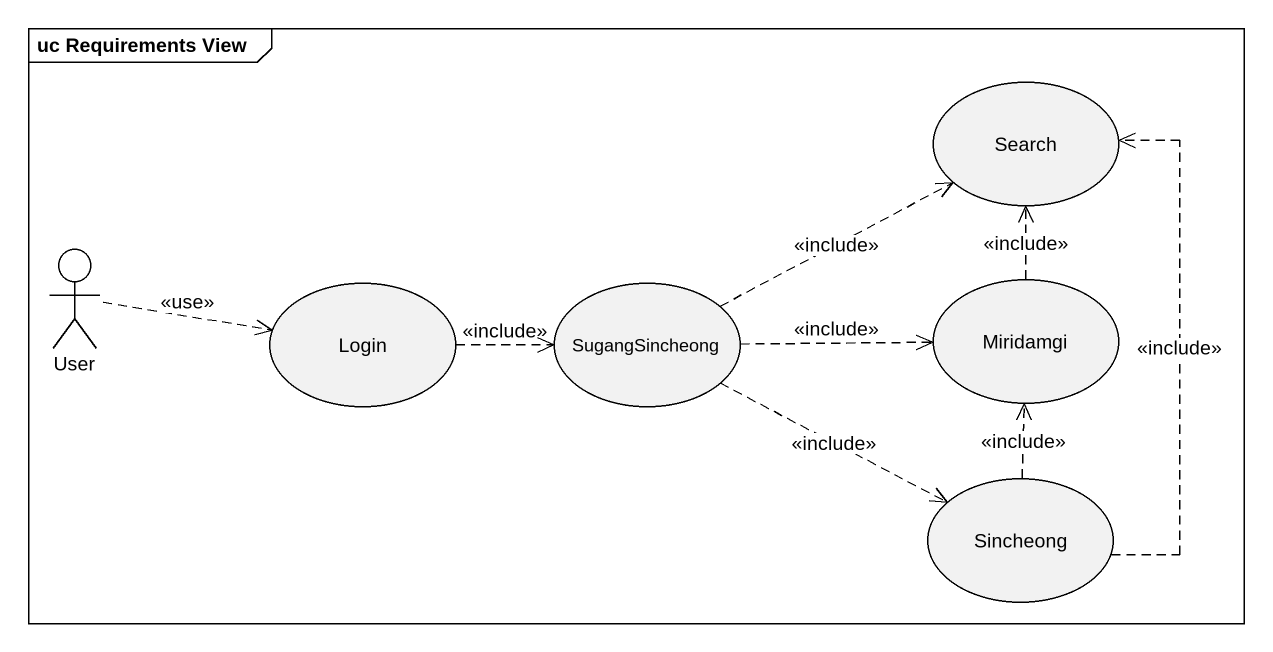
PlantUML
@startuml
mainframe uc Requirements View
usecase Search
actor User
usecase Login
usecase SugangSincheong
usecase Miridamgi
usecase Sincheong
User .right.> Login : <<use>>
Login .right.> SugangSincheong : <<include>>
SugangSincheong .right.> Search : <<include>>
SugangSincheong .right.> Miridamgi : <<include>>
SugangSincheong .right.> Sincheong : <<include>>
Miridamgi .up.> Search : <<include>>
Sincheong .up.> Search : <<include>>
Sincheong .up.> Miridamgi : <<include>>
@enduml
